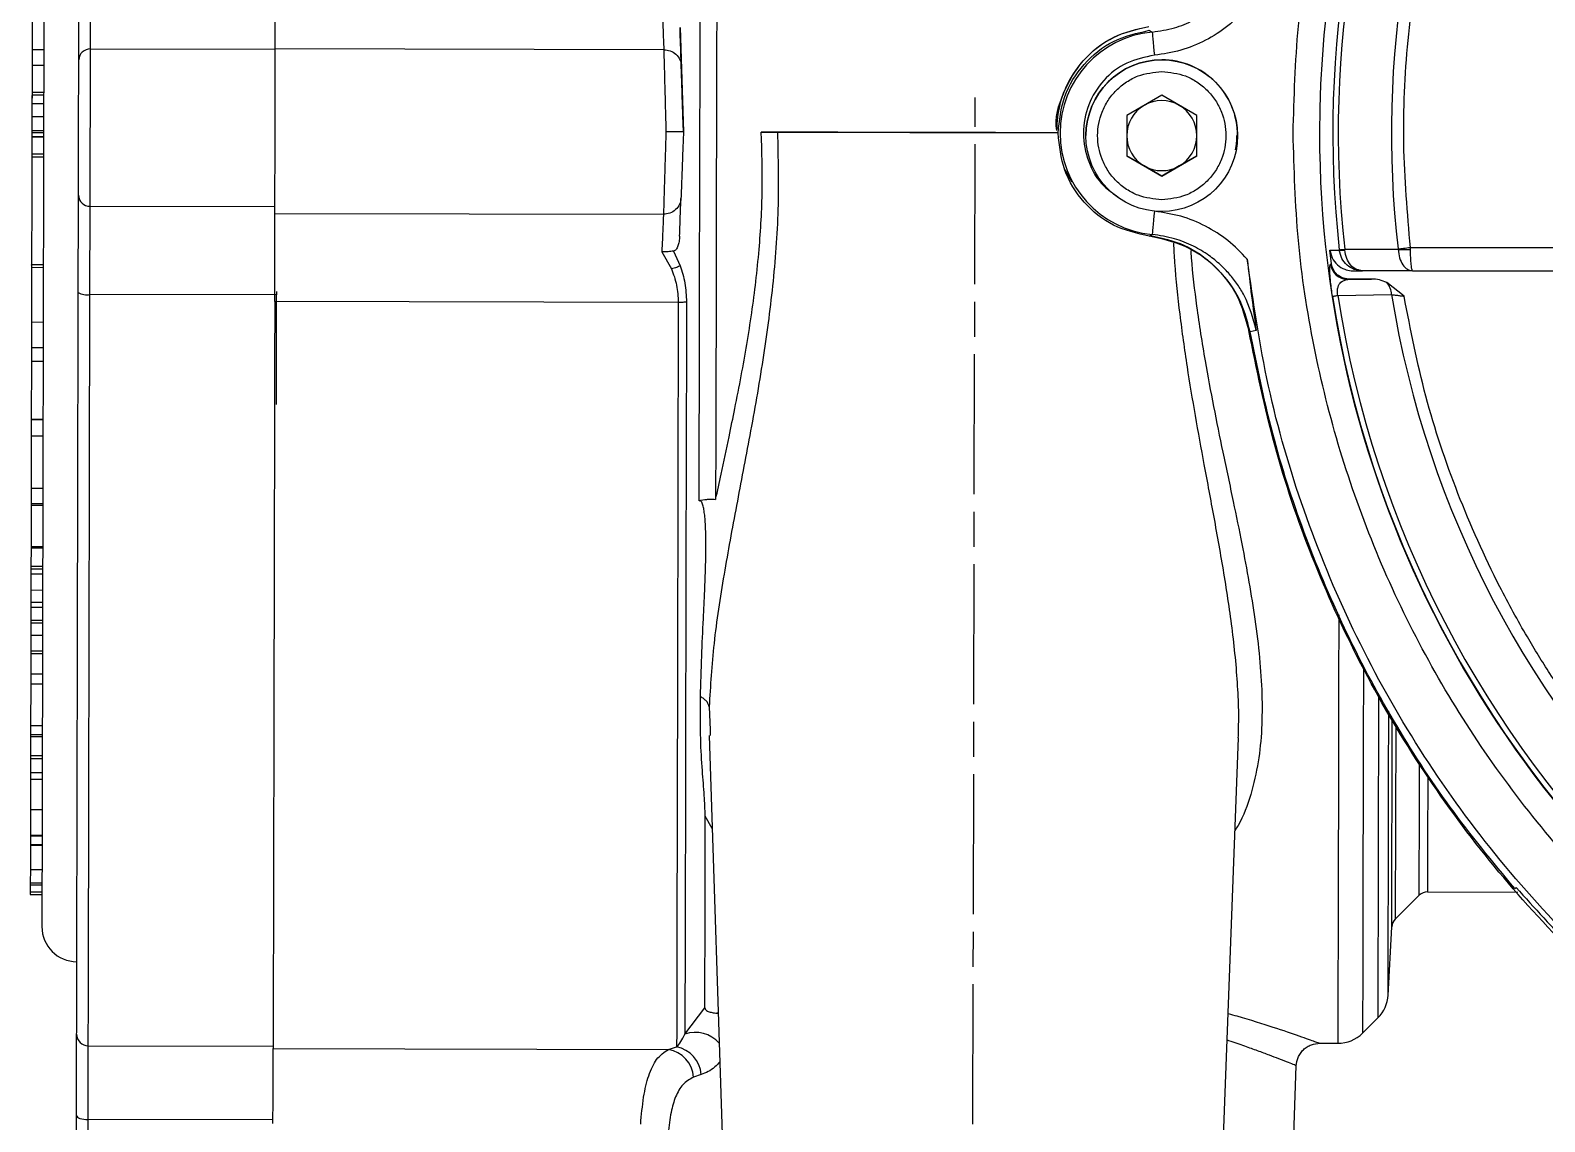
# Model space of a CAD drawing. Header units: millimetres. Extents: x 2085 to 4229, y 754 to 2271.
# Drawn here: x 2528.5 to 2658.3, y 1952 to 2045.5 of the extents above; entities that cross this region are included whole.
import ezdxf

# ---------------------------------------------------------------- set-up
doc = ezdxf.new("R2010")
doc.units = ezdxf.units.MM
doc.linetypes.add('AM_ISO08W050', pattern=[18, 12, -1.5, 3, -1.5])
doc.layers.add('AM_7', color=4, linetype='AM_ISO08W050', lineweight=25)

msp = doc.modelspace()

# ---------------------------------------------------------------- linework, layer by layer
at = {"color": 7, "linetype": 'Continuous', "lineweight": 25}
for p, q in [((2533.651, 2043.911), (2533.667, 2051.483)), ((2528.659, 2047.601), (2528.651, 2043.862)), ((2584.186, 2045.742), (2584.479, 2036.797)), ((2624.408, 2045.516), (2624.658, 2045.366)), ((2528.651, 2043.862), (2528.648, 2042.532)), ((2528.651, 2043.862), (2529.651, 2043.859)), ((2533.622, 2030.431), (2533.651, 2043.911)), ((2549.494, 2043.877), (2533.651, 2043.911)), ((2582.796, 2043.849), (2549.494, 2043.92)), ((2528.648, 2042.271), (2528.646, 2041.636)), ((2528.648, 2042.532), (2529.648, 2042.53)), ((2528.648, 2042.532), (2528.648, 2042.353)), ((2528.648, 2042.353), (2528.648, 2042.271)), ((2528.646, 2041.289), (2528.644, 2040.422)), ((2528.646, 2041.636), (2528.646, 2041.289)), ((2528.641, 2039.382), (2528.639, 2038.13)), ((2528.643, 2039.99), (2528.641, 2039.382)), ((2528.641, 2039.238), (2529.641, 2039.236)), ((2528.644, 2040.422), (2528.643, 2040.221)), ((2528.643, 2040.221), (2529.643, 2040.219)), ((2528.643, 2040.221), (2528.643, 2039.99)), ((2528.643, 2039.99), (2529.643, 2039.987)), ((2625.478, 2039.949), (2622.478, 2038.217)), ((2628.478, 2038.217), (2625.478, 2039.949)), ((2528.639, 2038.13), (2528.636, 2036.916)), ((2528.639, 2038.13), (2529.639, 2038.127)), ((2622.478, 2038.217), (2622.478, 2034.752)), ((2628.478, 2034.752), (2628.478, 2038.217)), ((2528.636, 2036.916), (2529.636, 2036.914)), ((2528.636, 2036.743), (2529.636, 2036.74)), ((2584.479, 2036.797), (2584.479, 2036.797)), ((2591.151, 2036.783), (2616.596, 2036.729)), ((2616.479, 2036.924), (2616.479, 2036.924)), ((2528.635, 2036.426), (2529.635, 2036.424)), ((2528.635, 2036.426), (2528.635, 2036.368)), ((2528.635, 2036.368), (2529.635, 2036.366)), ((2618.978, 2036.491), (2618.978, 2036.491)), ((2619.038, 2036.491), (2619.038, 2036.491)), ((2631.978, 2036.478), (2631.978, 2036.478)), ((2528.631, 2034.661), (2528.604, 2021.931)), ((2528.632, 2034.937), (2528.631, 2034.661)), ((2528.631, 2034.661), (2529.631, 2034.658)), ((2528.632, 2034.937), (2529.632, 2034.935)), ((2622.478, 2034.752), (2625.478, 2033.02)), ((2623.978, 2033.886), (2622.478, 2034.752)), ((2625.478, 2033.02), (2628.478, 2034.752)), ((2628.478, 2034.752), (2626.978, 2033.886)), ((2617.793, 2032.518), (2617.16, 2033.573)), ((2625.478, 2033.02), (2623.978, 2033.886)), ((2626.978, 2033.886), (2625.478, 2033.02)), ((2625.478, 2033.02), (2625.478, 2033.02)), ((2533.606, 2022.858), (2533.622, 2030.431)), ((2533.622, 2030.431), (2549.465, 2030.397)), ((2549.464, 2029.824), (2582.766, 2029.753)), ((2624.408, 2027.864), (2624.658, 2028.013)), ((2582.63, 2026.53), (2583.454, 2025.072)), ((2583.622, 2026.593), (2584.201, 2025.336)), ((2639.89, 2026.68), (2640.694, 2026.678)), ((2640.028, 2025.504), (2639.89, 2026.68)), ((2640.693, 2026.696), (2640.694, 2026.678)), ((2641.155, 2026.747), (2645.74, 2026.739)), ((2641.16, 2026.678), (2641.155, 2026.747)), ((2645.74, 2026.739), (2645.737, 2026.779)), ((2646.763, 2026.899), (2697.454, 2026.899)), ((2646.763, 2026.899), (2646.766, 2026.739)), ((2528.611, 2025.197), (2529.611, 2025.195)), ((2529.612, 2025.418), (2528.612, 2025.42)), ((2639.933, 2025.471), (2640.028, 2025.504)), ((2642.669, 2024.899), (2642.406, 2024.961)), ((2641.42, 2024.156), (2643.461, 2024.189)), ((2643.461, 2024.189), (2641.517, 2024.189)), ((2641.881, 2024.899), (2642.669, 2024.899)), ((2642.669, 2024.899), (2642.377, 2024.952)), ((2646.964, 2024.899), (2642.669, 2024.899)), ((2646.243, 2022.715), (2644.768, 2023.89)), ((2646.964, 2024.899), (2697.454, 2024.899)), ((2549.606, 2022.824), (2533.606, 2022.858)), ((2549.586, 2013.438), (2549.606, 2022.824)), ((2549.607, 2023.111), (2549.606, 2022.824)), ((2640.572, 2022.783), (2645.172, 2022.866)), ((2584.033, 2022.181), (2549.448, 2022.255)), ((2528.601, 2020.51), (2528.596, 2018.335)), ((2528.601, 2020.51), (2529.601, 2020.508)), ((2633.576, 2019.781), (2633.059, 2019.662)), ((2528.596, 2018.335), (2528.594, 2017.144)), ((2528.596, 2018.335), (2529.596, 2018.333)), ((2528.594, 2017.144), (2528.583, 2012.184)), ((2528.594, 2017.144), (2529.594, 2017.142)), ((2528.583, 2012.151), (2528.58, 2010.762)), ((2528.583, 2012.184), (2529.583, 2012.182)), ((2528.583, 2012.184), (2528.583, 2012.151)), ((2528.583, 2012.151), (2529.583, 2012.149)), ((2528.58, 2010.762), (2528.571, 2006.278)), ((2528.58, 2010.762), (2529.58, 2010.76)), ((2528.571, 2006.278), (2528.568, 2004.964)), ((2528.571, 2006.278), (2529.571, 2006.276)), ((2528.568, 2004.802), (2528.56, 2001.257)), ((2528.568, 2004.964), (2529.568, 2004.962)), ((2528.568, 2004.964), (2528.568, 2004.802)), ((2528.568, 2004.802), (2529.568, 2004.8)), ((2528.56, 2001.155), (2528.556, 1999.589)), ((2528.56, 2001.257), (2529.56, 2001.255)), ((2528.56, 2001.257), (2528.56, 2001.155)), ((2528.56, 2001.257), (2528.56, 2001.155)), ((2528.56, 2001.155), (2529.56, 2001.153)), ((2528.556, 1999.581), (2528.554, 1998.244)), ((2528.556, 1999.589), (2529.556, 1999.587)), ((2528.556, 1999.362), (2529.556, 1999.359)), ((2528.554, 1998.244), (2528.551, 1997.192)), ((2528.555, 1998.936), (2529.555, 1998.934)), ((2528.55, 1996.503), (2529.55, 1996.501)), ((2528.552, 1997.537), (2529.552, 1997.535)), ((2528.549, 1996.055), (2528.546, 1994.941)), ((2528.549, 1996.055), (2529.549, 1996.053)), ((2528.546, 1994.728), (2528.544, 1993.662)), ((2528.546, 1994.941), (2529.546, 1994.939)), ((2528.546, 1994.941), (2528.546, 1994.728)), ((2528.546, 1994.728), (2529.546, 1994.725)), ((2528.544, 1993.662), (2528.541, 1992.318)), ((2528.544, 1993.662), (2529.544, 1993.66)), ((2528.54, 1992.104), (2528.537, 1990.353)), ((2528.541, 1992.318), (2528.54, 1992.104)), ((2528.54, 1992.104), (2529.54, 1992.102)), ((2528.541, 1992.318), (2529.541, 1992.316)), ((2528.537, 1990.353), (2528.535, 1989.493)), ((2528.537, 1990.353), (2529.537, 1990.351)), ((2528.535, 1989.493), (2528.527, 1985.916)), ((2528.535, 1989.493), (2529.535, 1989.491)), ((2586.684, 1987.519), (2586.756, 1985.548)), ((2644.061, 1988.516), (2644.002, 1960.856)), ((2645.2, 1968.672), (2645.238, 1986.433)), ((2528.525, 1984.97), (2528.522, 1983.36)), ((2528.526, 1985.153), (2528.525, 1984.97)), ((2528.525, 1984.97), (2529.525, 1984.968)), ((2528.527, 1985.916), (2528.526, 1985.153)), ((2528.526, 1985.153), (2529.526, 1985.151)), ((2528.527, 1985.916), (2529.527, 1985.914)), ((2586.683, 1985.06), (2588.265, 1936.789)), ((2586.756, 1985.548), (2586.774, 1985.063)), ((2630.265, 1936.699), (2632.05, 1984.864)), ((2632.039, 1984.864), (2632.043, 1985.036)), ((2645.529, 1985.997), (2645.493, 1969.326)), ((2528.521, 1983.106), (2528.519, 1981.884)), ((2528.522, 1983.36), (2528.521, 1983.106)), ((2528.521, 1983.106), (2529.521, 1983.103)), ((2528.522, 1983.36), (2529.522, 1983.358)), ((2528.517, 1981.317), (2528.512, 1978.715)), ((2528.519, 1981.884), (2528.517, 1981.317)), ((2528.517, 1981.317), (2529.517, 1981.315)), ((2528.519, 1981.884), (2529.519, 1981.882)), ((2528.512, 1978.715), (2528.507, 1976.52)), ((2528.512, 1978.715), (2529.512, 1978.713)), ((2586.944, 1977.086), (2586.354, 1978.146)), ((2528.505, 1975.669), (2528.501, 1973.573)), ((2528.507, 1976.453), (2528.505, 1975.713)), ((2528.505, 1975.713), (2528.505, 1975.669)), ((2528.505, 1975.713), (2529.505, 1975.711)), ((2528.505, 1975.669), (2529.505, 1975.667)), ((2528.507, 1976.52), (2529.507, 1976.518)), ((2528.507, 1976.52), (2528.507, 1976.453)), ((2528.507, 1976.453), (2529.507, 1976.451)), ((2528.501, 1973.573), (2528.498, 1972.438)), ((2528.501, 1973.573), (2529.501, 1973.571)), ((2528.498, 1972.267), (2528.497, 1971.652)), ((2528.498, 1972.438), (2529.498, 1972.436)), ((2528.498, 1972.438), (2528.498, 1972.267)), ((2528.498, 1972.267), (2529.498, 1972.265)), ((2655.73, 1971.936), (2655.841, 1972.047)), ((2528.497, 1971.652), (2528.496, 1971.431)), ((2528.496, 1971.431), (2529.496, 1971.429)), ((2528.497, 1971.652), (2529.497, 1971.65)), ((2645.493, 1969.326), (2647.546, 1971.37)), ((2648.254, 1971.661), (2656.003, 1971.645)), ((2644.879, 1962.783), (2645.2, 1968.672)), ((2584.606, 1959.453), (2586.318, 1961.717)), ((2587.258, 1961.273), (2587.461, 1961.326)), ((2587.258, 1961.273), (2587.464, 1961.221)), ((2642.692, 1959.552), (2644.002, 1960.856)), ((2533.455, 1952.139), (2533.468, 1958.462)), ((2533.468, 1958.462), (2549.311, 1958.428)), ((2549.311, 1958.219), (2583.187, 1958.147)), ((2583.187, 1958.147), (2583.897, 1958.367)), ((2639.012, 1958.681), (2640.569, 1958.678)), ((2636.265, 1936.687), (2637.009, 1956.755)), ((2585.997, 1955.999), (2585.346, 1955.772)), ((2533.445, 1947.471), (2533.455, 1952.139)), ((2549.298, 1952.106), (2533.455, 1952.139))]:
    msp.add_line(p, q, dxfattribs=at)
at = {"color": 7, "linetype": 'Continuous', "lineweight": 25, "flags": 128}
for points in [[(2587.332, 2048.206), (2587.32, 2042.757), (2587.308, 2037.279), (2587.297, 2031.798), (2587.285, 2026.342), (2587.273, 2020.938), (2587.262, 2015.612), (2587.251, 2010.391), (2587.24, 2005.3)], [(2585.825, 2005.187), (2585.836, 2010.122), (2585.847, 2015.18), (2585.858, 2020.336), (2585.869, 2025.568), (2585.88, 2030.85), (2585.892, 2036.16), (2585.903, 2041.473), (2585.914, 2046.765)], [(2624.658, 2045.366), (2624.663, 2045.322), (2624.674, 2045.205), (2624.691, 2045.019), (2624.715, 2044.771), (2624.743, 2044.471), (2624.775, 2044.129), (2624.81, 2043.76), (2624.847, 2043.376)], [(2624.847, 2030.004), (2624.81, 2029.62), (2624.775, 2029.25), (2624.743, 2028.909), (2624.715, 2028.608), (2624.691, 2028.361), (2624.674, 2028.175), (2624.663, 2028.057), (2624.658, 2028.013)], [(2640.693, 2026.696), (2640.707, 2026.697), (2640.734, 2026.7), (2640.774, 2026.705), (2640.827, 2026.711), (2640.893, 2026.718), (2640.97, 2026.726), (2641.057, 2026.736), (2641.155, 2026.747)], [(2645.737, 2026.779), (2645.844, 2026.792), (2645.96, 2026.805), (2646.082, 2026.82), (2646.211, 2026.835), (2646.344, 2026.85), (2646.482, 2026.866), (2646.622, 2026.883), (2646.763, 2026.899)], [(2641.42, 2024.156), (2641.474, 2024.174), (2641.517, 2024.189)], [(2533.468, 1958.462), (2533.471, 1959.602), (2533.474, 1961.093), (2533.478, 1962.929), (2533.483, 1965.1), (2533.488, 1967.598), (2533.494, 1970.41), (2533.501, 1973.525), (2533.508, 1976.927), (2533.516, 1980.603), (2533.524, 1984.534), (2533.533, 1988.703), (2533.543, 1993.091), (2533.552, 1997.679), (2533.563, 2002.446), (2533.573, 2007.37), (2533.584, 2012.429), (2533.595, 2017.599), (2533.606, 2022.858)], [(2640.112, 2022.712), (2640.126, 2022.714), (2640.153, 2022.718), (2640.193, 2022.724), (2640.246, 2022.733), (2640.311, 2022.743), (2640.387, 2022.754), (2640.475, 2022.768), (2640.572, 2022.783)], [(2584.033, 2022.181), (2584.022, 2016.721), (2584.01, 2011.36), (2583.999, 2006.123), (2583.988, 2001.036), (2583.978, 1996.123), (2583.968, 1991.41), (2583.958, 1986.918), (2583.949, 1982.67), (2583.94, 1978.687), (2583.932, 1974.988), (2583.925, 1971.59), (2583.919, 1968.512), (2583.913, 1965.767), (2583.908, 1963.369), (2583.903, 1961.33), (2583.9, 1959.66), (2583.897, 1958.367)], [(2584.741, 2022.233), (2584.729, 2017.001), (2584.718, 2011.859), (2584.708, 2006.829), (2584.697, 2001.935), (2584.687, 1997.198), (2584.677, 1992.641), (2584.668, 1988.283), (2584.659, 1984.144), (2584.651, 1980.242), (2584.643, 1976.597), (2584.636, 1973.223), (2584.629, 1970.137), (2584.623, 1967.352), (2584.618, 1964.881), (2584.613, 1962.734), (2584.61, 1960.922), (2584.606, 1959.453)], [(2640.648, 1995.42), (2640.646, 1994.563), (2640.637, 1990.259), (2640.628, 1986.164), (2640.62, 1982.296), (2640.612, 1978.672), (2640.605, 1975.309), (2640.598, 1972.221), (2640.592, 1969.423), (2640.587, 1966.928), (2640.582, 1964.745), (2640.578, 1962.886), (2640.575, 1961.359), (2640.572, 1960.17), (2640.571, 1959.324), (2640.57, 1958.827), (2640.569, 1958.678)], [(2642.759, 1990.737), (2642.757, 1989.696), (2642.748, 1985.636), (2642.74, 1981.814), (2642.732, 1978.247), (2642.725, 1974.952), (2642.719, 1971.944), (2642.713, 1969.237), (2642.708, 1966.843), (2642.704, 1964.774), (2642.7, 1963.04), (2642.697, 1961.648), (2642.695, 1960.606), (2642.693, 1959.916), (2642.693, 1959.584), (2642.692, 1959.552)], [(2532.456, 1952.493), (2532.475, 1952.425), (2532.532, 1952.358), (2532.624, 1952.297), (2532.748, 1952.244), (2532.9, 1952.2), (2533.072, 1952.167), (2533.26, 1952.147), (2533.455, 1952.139)]]:
    msp.add_lwpolyline(points, dxfattribs=at)
at = {"color": 7, "linetype": 'Continuous', "lineweight": 25}
msp.add_circle((2625.478, 2036.484), 6.5, dxfattribs=at)
for centre, radius, start, end in [((2730.479, 2036.689), 91.48, 295.79271, 180), ((2730.479, 2036.689), 90.341, 353.64897, 186.35103), ((2730.479, 2036.689), 89.875, 353.64897, 186.35103), ((2730.479, 2036.689), 85.319, 353.33017, 186.66983), ((2625.479, 2036.69), 8.715, 95.40246, 264.59754), ((2533.618, 2042.942), 0.97, 88.05077, 177.92611), ((2625.478, 2036.485), 6.5, 90, 179.93876), ((2625.478, 2036.485), 6.5, 359.93876, 90), ((2625.478, 2036.484), 3, 60, 120), ((2625.478, 2036.484), 3, 120, 180), ((2625.478, 2036.484), 3, 0, 60), ((2730.479, 2036.689), 91.48, 180, 290.22656), ((2625.478, 2036.484), 3, 180, 240), ((2625.478, 2036.484), 3, 300, 0), ((2625.478, 2036.484), 3, 240, 300), ((2533.593, 2031.4), 0.97, 181.82891, 271.70426), ((2640.927, 2028.503), 1.84, 262.72784, 277.27081), ((2646.253, 2041.061), 14.332, 267.94958, 272.05017), ((2641.422, 2025.656), 1.5, 187.07071, 269.91276), ((2643.411, 2022.763), 1.764, 3.33536, 39.6988), ((2533.367, 2024.39), 1.551, 240.61194, 278.85648), ((2730.479, 2036.689), 91.441, 188.79238, 262.46584), ((2730.479, 2036.689), 90.976, 188.79238, 262.46584), ((2730.479, 2036.689), 86.42, 189.2043, 262.12076), ((2648.252, 1970.661), 1, 89.87803, 134.86738), ((2646.199, 1968.617), 1, 134.87751, 176.87751), ((2532.49, 1968.673), 3, 179.87751, 269.87751), ((2641.886, 1962.982), 3, 314.87751, 356.87751), ((2533.463, 1959.454), 0.992, 180.34725, 270.33968), ((2585.516, 1956.911), 2.7, 41.22775, 109.68883), ((2640.576, 1961.678), 3, 269.87751, 314.87751), ((2582.753, 1955.584), 2.599, 4.13755, 80.39959), ((2583.385, 1955.798), 2.62, 4.39901, 78.72064)]:
    msp.add_arc(centre, radius, start, end, dxfattribs=at)
msp.add_ellipse((2625.478, 2036.485), major_axis=(0.003, 6.44), ratio=0.9999906, start_param=4.5235268, end_param=4.7129235, dxfattribs=at)
for points in [[(2636.738, 2036.69), (2636.825, 2039.757), (2637, 2045.893), (2638.403, 2055.007), (2640.628, 2063.945), (2643.736, 2072.62), (2647.674, 2080.95), (2652.411, 2088.853), (2657.9, 2096.254), (2664.088, 2103.081), (2670.915, 2109.269), (2678.316, 2114.757), (2686.219, 2119.495), (2694.548, 2123.433), (2703.224, 2126.541), (2712.162, 2128.766), (2721.276, 2130.169), (2727.411, 2130.343), (2730.479, 2130.43)], [(2730.479, 2120.975), (2727.516, 2120.885), (2721.591, 2120.705), (2712.802, 2119.25), (2704.209, 2116.945), (2695.908, 2113.73), (2687.991, 2109.664), (2680.546, 2104.786), (2673.655, 2099.152), (2667.396, 2092.824), (2661.838, 2085.873), (2657.043, 2078.375), (2653.063, 2070.414), (2649.944, 2062.078), (2647.715, 2053.46), (2646.424, 2044.657), (2646, 2035.759), (2646.508, 2029.852), (2646.763, 2026.899)], [(2549.494, 2043.92), (2549.495, 2044.277), (2549.496, 2044.991), (2549.5, 2046.79), (2549.505, 2048.972), (2549.508, 2050.651), (2549.51, 2051.49)], [(2616.589, 2036.69), (2616.702, 2037.765), (2616.929, 2039.916), (2618.693, 2042.702), (2621.247, 2044.789), (2623.354, 2045.273), (2624.408, 2045.516)], [(2549.464, 2029.824), (2549.465, 2030.149), (2549.466, 2030.799), (2549.47, 2032.511), (2549.474, 2034.579), (2549.479, 2036.872), (2549.484, 2039.165), (2549.488, 2041.233), (2549.492, 2042.945), (2549.493, 2043.595), (2549.494, 2043.92)], [(2609.479, 2036.744), (2607.919, 2036.747), (2604.8, 2036.754), (2600.303, 2036.763), (2596.095, 2036.772), (2593.724, 2036.777), (2592.538, 2036.78)], [(2624.408, 2027.864), (2623.354, 2028.106), (2621.247, 2028.591), (2618.693, 2030.677), (2616.929, 2033.464), (2616.702, 2035.614), (2616.589, 2036.69)], [(2730.479, 1942.949), (2727.411, 1943.036), (2721.276, 1943.21), (2712.162, 1944.614), (2703.224, 1946.839), (2694.548, 1949.946), (2686.219, 1953.885), (2678.316, 1958.622), (2670.915, 1964.111), (2664.088, 1970.299), (2657.9, 1977.126), (2652.411, 1984.527), (2647.674, 1992.43), (2643.736, 2000.759), (2640.628, 2009.435), (2638.403, 2018.373), (2637, 2027.487), (2636.825, 2033.622), (2636.738, 2036.69)], [(2549.448, 2022.255), (2549.449, 2023.094), (2549.453, 2024.772), (2549.458, 2026.954), (2549.462, 2028.754), (2549.463, 2029.467), (2549.464, 2029.824)], [(2719.689, 1939.016), (2716.038, 1939.54), (2708.735, 1940.588), (2698.091, 1943.708), (2687.848, 1947.916), (2678.148, 1953.271), (2669.108, 1959.676), (2660.846, 1967.057), (2653.465, 1975.319), (2647.06, 1984.358), (2641.705, 1994.059), (2637.497, 2004.302), (2634.377, 2014.945), (2633.329, 2022.249), (2632.805, 2025.9)], [(2549.448, 2022.255), (2549.442, 2019.64), (2549.431, 2014.41), (2549.415, 2006.831), (2549.399, 1999.543), (2549.384, 1992.632), (2549.371, 1986.166), (2549.358, 1980.209), (2549.346, 1974.821), (2549.336, 1970.058), (2549.327, 1965.961), (2549.32, 1962.593), (2549.314, 1959.914), (2549.312, 1958.784), (2549.311, 1958.219)], [(2584.741, 2022.233), (2584.692, 2022.225), (2584.594, 2022.209), (2584.418, 2022.193), (2584.23, 2022.182), (2584.099, 2022.181), (2584.033, 2022.181)], [(2713.147, 1939.219), (2709.853, 1939.905), (2703.264, 1941.278), (2693.712, 1944.599), (2684.529, 1948.803), (2675.826, 1953.938), (2667.689, 1959.928), (2660.204, 1966.715), (2653.449, 1974.229), (2647.494, 1982.391), (2642.396, 1991.116), (2638.231, 2000.317), (2634.952, 2009.883), (2633.607, 2016.478), (2632.935, 2019.775)], [(2655.73, 1971.936), (2653.843, 1974.232), (2650.068, 1978.825), (2645.223, 1986.326), (2641.023, 1994.197), (2637.575, 2002.426), (2634.823, 2010.92), (2633.647, 2016.748), (2633.059, 2019.662)], [(2655.841, 1972.047), (2657.417, 1970.292), (2660.57, 1966.781), (2664.081, 1963.628), (2665.836, 1962.052)], [(2549.297, 1951.808), (2549.299, 1952.599), (2549.302, 1954.181), (2549.306, 1956.094), (2549.309, 1957.554), (2549.31, 1957.998), (2549.311, 1958.219)]]:
    msp.add_open_spline(points, degree=3, dxfattribs=at)
for points, knots in [([(2529.783, 2105.679), (2529.783, 2105.624), (2529.783, 2105.515), (2529.781, 2104.605), (2529.778, 2103.119), (2529.773, 2100.945), (2529.767, 2098.114), (2529.76, 2094.6), (2529.751, 2090.446), (2529.74, 2085.703), (2529.729, 2080.441), (2529.717, 2074.749), (2529.704, 2068.727), (2529.691, 2062.504), (2529.677, 2056.138), (2529.664, 2049.786), (2529.65, 2043.447), (2529.641, 2039.269), (2529.637, 2037.179)], [0, 0, 0, 0, 0.058246, 0.1164969, 0.1782401, 0.2399881, 0.303803, 0.3686255, 0.4341376, 0.5, 0.5658624, 0.6313745, 0.696197, 0.7600119, 0.821755, 0.8835031, 0.9417503, 1, 1, 1, 1]), ([(2624.658, 2045.366), (2625.299, 2045.463), (2626.523, 2045.647), (2628.002, 2046.249), (2629.091, 2046.865), (2629.857, 2047.407), (2631.145, 2048.502), (2632.724, 2050.46), (2633.296, 2052.567), (2633.576, 2053.599)], [0, 0, 0, 0, 0.1490589, 0.284486, 0.365253, 0.4374072, 0.5004523, 0.7554674, 1, 1, 1, 1]), ([(2532.649, 2042.977), (2532.65, 2043.368), (2532.652, 2044.163), (2532.656, 2046.153), (2532.661, 2048.567), (2532.665, 2050.404), (2532.667, 2051.307)], [0, 0, 0, 0, 0.2457963, 0.5, 0.7542037, 1, 1, 1, 1]), ([(2582.674, 2047.072), (2582.701, 2046.357), (2582.753, 2044.974), (2582.782, 2044.215), (2582.796, 2043.849)], [0, 0, 0, 0, 0.5167256, 1, 1, 1, 1]), ([(2632.805, 2047.479), (2632.271, 2046.927), (2631.207, 2045.825), (2629.25, 2044.606), (2627.121, 2043.719), (2625.606, 2043.49), (2624.847, 2043.376)], [0, 0, 0, 0, 0.250755, 0.4999887, 0.7492331, 1, 1, 1, 1]), ([(2584.292, 2042.488), (2584.28, 2042.873), (2584.254, 2043.655), (2584.209, 2045.039), (2584.186, 2045.742)], [0, 0, 0, 0, 0.49215484, 1, 1, 1, 1]), ([(2616.481, 2036.924), (2616.48, 2036.927), (2616.287, 2037.992), (2616.972, 2040.202), (2618.574, 2042.999), (2621.2, 2045.11), (2623.321, 2045.602), (2624.382, 2045.847)], [0, 0, 0, 0, 0.0007305, 0.2505479, 0.5003652, 0.7501826, 1, 1, 1, 1]), ([(2616.479, 2036.934), (2616.534, 2037.68), (2616.625, 2038.934), (2617.362, 2040.986), (2618.746, 2043.137), (2621.227, 2045.128), (2623.352, 2045.613), (2624.382, 2045.847)], [0, 0, 0, 0, 0.1721657, 0.2895759, 0.5005369, 0.7581236, 1, 1, 1, 1]), ([(2582.796, 2043.849), (2582.803, 2043.583), (2582.817, 2043.043), (2582.852, 2041.642), (2582.894, 2040.056), (2582.937, 2038.391), (2582.964, 2037.357), (2582.978, 2036.8)], [0, 0, 0, 0, 0.210699, 0.4283077, 0.6613624, 0.8175755, 1, 1, 1, 1]), ([(2582.796, 2043.849), (2582.981, 2043.83), (2583.365, 2043.792), (2583.863, 2043.479), (2584.213, 2043.022), (2584.266, 2042.662), (2584.292, 2042.488)], [0, 0, 0, 0, 0.2401532, 0.4994831, 0.7591014, 1, 1, 1, 1]), ([(2624.847, 2043.376), (2624.033, 2043.209), (2622.404, 2042.876), (2620.398, 2041.302), (2619.073, 2039.173), (2618.605, 2036.684), (2619.086, 2034.231), (2620.185, 2032.278), (2621.3, 2031.535), (2621.725, 2031.251)], [0, 0, 0, 0, 0.1511127, 0.3022254, 0.453338, 0.6044507, 0.7555634, 0.9066761, 1, 1, 1, 1]), ([(2528.648, 2042.532), (2528.647, 2042.058), (2528.645, 2040.975), (2528.644, 2040.414), (2528.643, 2040.261), (2528.643, 2040.221)], [0, 0, 0, 0, 0.3643853, 0.8308514, 1, 1, 1, 1]), ([(2532.637, 2037.173), (2532.638, 2037.785), (2532.641, 2039.037), (2532.644, 2040.754), (2532.647, 2042.172), (2532.649, 2042.713), (2532.649, 2042.977)], [0, 0, 0, 0, 0.24417795, 0.5, 0.75582205, 1, 1, 1, 1]), ([(2584.479, 2036.797), (2584.459, 2037.413), (2584.418, 2038.645), (2584.363, 2040.316), (2584.318, 2041.701), (2584.301, 2042.226), (2584.292, 2042.488)], [0, 0, 0, 0, 0.2499144, 0.4998312, 0.749722, 1, 1, 1, 1]), ([(2625.478, 2030.984), (2624.787, 2031.058), (2623.722, 2031.171), (2622.442, 2031.857), (2621.562, 2032.567), (2620.847, 2033.448), (2620.183, 2034.728), (2619.846, 2036.484), (2620.183, 2038.241), (2620.847, 2039.521), (2621.562, 2040.402), (2622.442, 2041.112), (2623.722, 2041.798), (2624.787, 2041.911), (2625.478, 2041.984)], [0, 0, 0, 0, 0.1197284, 0.1841803, 0.25, 0.3158197, 0.3802716, 0.5, 0.6197284, 0.6841803, 0.75, 0.8158197, 0.8802716, 1, 1, 1, 1]), ([(2625.478, 2041.984), (2626.17, 2041.911), (2627.235, 2041.798), (2628.515, 2041.112), (2629.395, 2040.402), (2630.11, 2039.521), (2630.774, 2038.241), (2631.111, 2036.484), (2630.774, 2034.728), (2630.11, 2033.448), (2629.395, 2032.567), (2628.515, 2031.857), (2627.235, 2031.171), (2626.17, 2031.058), (2625.478, 2030.984)], [0, 0, 0, 0, 0.1197284, 0.1841803, 0.25, 0.3158197, 0.3802716, 0.5, 0.6197284, 0.6841803, 0.75, 0.8158197, 0.8802716, 1, 1, 1, 1]), ([(2528.643, 2039.99), (2528.643, 2039.962), (2528.643, 2039.907), (2528.642, 2039.757), (2528.642, 2039.547), (2528.641, 2039.367), (2528.641, 2039.26), (2528.641, 2039.238)], [0, 0, 0, 0, 0.2821351, 0.5661087, 0.7576061, 0.9501635, 1, 1, 1, 1]), ([(2528.636, 2036.886), (2528.636, 2036.814), (2528.636, 2036.598), (2528.635, 2036.495), (2528.635, 2036.426)], [0, 0, 0, 0, 0.3322323, 1, 1, 1, 1]), ([(2528.636, 2036.916), (2528.636, 2036.912), (2528.636, 2036.906), (2528.636, 2036.847), (2528.636, 2036.778), (2528.636, 2036.743)], [0, 0, 0, 0, 0.35686, 0.67714, 1, 1, 1, 1]), ([(2529.637, 2037.179), (2529.632, 2035.09), (2529.623, 2030.912), (2529.61, 2024.574), (2529.596, 2018.221), (2529.583, 2011.855), (2529.569, 2005.632), (2529.556, 1999.609), (2529.544, 1993.918), (2529.533, 1988.656), (2529.523, 1983.913), (2529.514, 1979.759), (2529.506, 1976.245), (2529.5, 1973.414), (2529.496, 1971.24), (2529.493, 1969.754), (2529.491, 1968.844), (2529.49, 1968.735), (2529.49, 1968.68)], [0, 0, 0, 0, 0.0582472, 0.1164969, 0.1782401, 0.2399881, 0.303803, 0.3686255, 0.4341376, 0.5, 0.5658624, 0.6313745, 0.696197, 0.7600119, 0.821755, 0.8835031, 0.9417491, 1, 1, 1, 1]), ([(2532.624, 2031.369), (2532.625, 2031.633), (2532.626, 2032.174), (2532.629, 2033.592), (2532.633, 2035.309), (2532.635, 2036.561), (2532.637, 2037.173)], [0, 0, 0, 0, 0.244178, 0.5, 0.755822, 1, 1, 1, 1]), ([(2582.978, 2036.8), (2582.961, 2036.243), (2582.93, 2035.21), (2582.88, 2033.544), (2582.831, 2031.958), (2582.79, 2030.558), (2582.774, 2030.018), (2582.766, 2029.753)], [0, 0, 0, 0, 0.1824675, 0.3387374, 0.5719456, 0.7894595, 1, 1, 1, 1]), ([(2584.479, 2036.797), (2584.466, 2036.797), (2584.437, 2036.797), (2584.217, 2036.798), (2583.93, 2036.8), (2583.646, 2036.801), (2583.322, 2036.802), (2583.092, 2036.801), (2582.978, 2036.8)], [0, 0, 0, 0, 0.18847997, 0.42721358, 0.56362109, 0.70735592, 0.85432769, 1, 1, 1, 1]), ([(2584.479, 2036.797), (2584.456, 2036.179), (2584.41, 2034.951), (2584.349, 2033.289), (2584.297, 2031.902), (2584.278, 2031.375), (2584.268, 2031.107)], [0, 0, 0, 0, 0.25071243, 0.49860627, 0.74572197, 1, 1, 1, 1]), ([(2592.538, 2036.78), (2592.587, 2034.572), (2592.685, 2030.157), (2592.178, 2023.624), (2591.31, 2017.148), (2590.196, 2010.869), (2589.011, 2004.734), (2587.914, 1998.781), (2587.012, 1992.984), (2586.792, 1989.315), (2586.684, 1987.519)], [0, 0, 0, 0, 0.1250292, 0.2499672, 0.3728497, 0.5015606, 0.6239941, 0.7479003, 0.8765979, 1, 1, 1, 1]), ([(2587.24, 2005.3), (2587.395, 2006.023), (2587.775, 2007.797), (2588.331, 2010.396), (2588.914, 2013.209), (2589.431, 2015.847), (2589.92, 2018.582), (2590.484, 2022.167), (2591.002, 2026.576), (2591.301, 2031.764), (2591.2, 2035.133), (2591.151, 2036.783)], [0, 0, 0, 0, 0.0735541, 0.1803514, 0.2595907, 0.3508784, 0.4369274, 0.5223462, 0.6912899, 0.8487585, 1, 1, 1, 1]), ([(2592.538, 2036.78), (2592.365, 2036.78), (2592.077, 2036.781), (2591.587, 2036.782), (2591.296, 2036.783), (2591.151, 2036.783)], [0, 0, 0, 0, 0.4297583, 0.7147964, 1, 1, 1, 1]), ([(2616.596, 2036.729), (2615.778, 2036.73), (2613.478, 2036.735), (2611.046, 2036.74), (2609.479, 2036.744)], [0, 0, 0, 0, 0.35526271, 1, 1, 1, 1]), ([(2528.635, 2036.367), (2528.634, 2035.964), (2528.633, 2035.274), (2528.632, 2035.036), (2528.632, 2034.937)], [0, 0, 0, 0, 0.58376, 1, 1, 1, 1]), ([(2532.607, 2023.039), (2532.608, 2023.942), (2532.612, 2025.779), (2532.618, 2028.193), (2532.622, 2030.183), (2532.623, 2030.978), (2532.624, 2031.369)], [0, 0, 0, 0, 0.2457963, 0.5, 0.7542037, 1, 1, 1, 1]), ([(2584.268, 2031.107), (2584.241, 2030.934), (2584.186, 2030.574), (2583.834, 2030.118), (2583.335, 2029.807), (2582.951, 2029.77), (2582.766, 2029.753)], [0, 0, 0, 0, 0.2408964, 0.5005148, 0.7598458, 1, 1, 1, 1]), ([(2584.147, 2027.854), (2584.173, 2028.552), (2584.225, 2029.937), (2584.254, 2030.719), (2584.268, 2031.107)], [0, 0, 0, 0, 0.5043694, 1, 1, 1, 1]), ([(2582.766, 2029.753), (2582.75, 2029.386), (2582.718, 2028.628), (2582.66, 2027.245), (2582.63, 2026.53)], [0, 0, 0, 0, 0.4833289, 1, 1, 1, 1]), ([(2632.805, 2025.9), (2632.271, 2026.453), (2631.207, 2027.555), (2629.25, 2028.774), (2627.121, 2029.661), (2625.606, 2029.889), (2624.847, 2030.004)], [0, 0, 0, 0, 0.250755, 0.4999887, 0.7492331, 1, 1, 1, 1]), ([(2584.147, 2027.854), (2584.137, 2027.704), (2584.119, 2027.423), (2584.037, 2027.085), (2583.94, 2026.861), (2583.85, 2026.727), (2583.742, 2026.629), (2583.662, 2026.605), (2583.622, 2026.593)], [0, 0, 0, 0, 0.2899249, 0.5479671, 0.6695696, 0.7795481, 0.889482, 1, 1, 1, 1]), ([(2633.059, 2019.662), (2632.778, 2020.694), (2632.217, 2022.756), (2630.198, 2025.3), (2627.549, 2027.182), (2625.456, 2027.636), (2624.408, 2027.864)], [0, 0, 0, 0, 0.2500466, 0.4994486, 0.7493959, 1, 1, 1, 1]), ([(2624.524, 2027.933), (2625.502, 2027.714), (2627.52, 2027.262), (2630.095, 2025.402), (2632.101, 2022.862), (2632.657, 2020.804), (2632.935, 2019.775)], [0, 0, 0, 0, 0.2386895, 0.4924596, 0.7462298, 1, 1, 1, 1]), ([(2633.576, 2019.781), (2633.301, 2020.815), (2632.931, 2022.208), (2631.976, 2023.742), (2631.297, 2024.623), (2630.482, 2025.461), (2629.464, 2026.287), (2628.152, 2027.07), (2626.523, 2027.732), (2625.299, 2027.917), (2624.658, 2028.013)], [0, 0, 0, 0, 0.2442896, 0.329036, 0.4144898, 0.500125, 0.5979924, 0.7157703, 0.8510724, 1, 1, 1, 1]), ([(2583.622, 2026.593), (2583.478, 2026.566), (2583.188, 2026.512), (2582.817, 2026.524), (2582.63, 2026.53)], [0, 0, 0, 0, 0.4935466, 1, 1, 1, 1]), ([(2632.043, 1985.036), (2632.059, 1985.566), (2632.097, 1986.86), (2632.014, 1989.001), (2631.831, 1991.456), (2631.464, 1994.758), (2630.849, 1998.851), (2629.996, 2003.628), (2629.148, 2008.147), (2628.361, 2012.451), (2627.64, 2016.747), (2627.034, 2021.121), (2626.642, 2024.659), (2626.534, 2026.705), (2626.505, 2027.259)], [0, 0, 0, 0, 0.0433409, 0.1057315, 0.1690542, 0.2334738, 0.3560005, 0.4712292, 0.5764178, 0.6730238, 0.7674205, 0.8671142, 0.9640265, 1, 1, 1, 1]), ([(2627.964, 2026.643), (2627.977, 2026.436), (2628.076, 2024.822), (2628.477, 2021.651), (2629.129, 2017.396), (2629.915, 2013.238), (2630.74, 2009.208), (2631.573, 2005.277), (2632.333, 2001.564), (2632.965, 1998.204), (2633.492, 1994.942), (2633.884, 1991.733), (2634.092, 1988.604), (2634.075, 1985.626), (2633.796, 1982.745), (2633.136, 1979.966), (2632.446, 1978.015), (2631.843, 1977.069), (2631.756, 1976.933)], [0, 0, 0, 0, 0.0106831, 0.0830391, 0.1654713, 0.2356481, 0.3074556, 0.3870321, 0.4564613, 0.5207151, 0.5842217, 0.6523923, 0.7186099, 0.7834568, 0.8491663, 0.917494, 0.9880997, 1, 1, 1, 1]), ([(2639.89, 2026.68), (2639.939, 2026.452), (2640.042, 2025.973), (2640.508, 2025.381), (2641.099, 2025.021), (2641.579, 2024.908), (2641.822, 2024.901), (2641.881, 2024.899)], [0, 0, 0, 0, 0.2384851, 0.4994878, 0.7493253, 0.9396747, 1, 1, 1, 1]), ([(2642.377, 2024.952), (2642.243, 2024.968), (2641.871, 2025.014), (2641.34, 2025.365), (2640.858, 2025.94), (2640.749, 2026.43), (2640.694, 2026.678)], [0, 0, 0, 0, 0.1562506, 0.4311733, 0.712703, 1, 1, 1, 1]), ([(2642.406, 2024.961), (2642.317, 2024.976), (2642.047, 2025.021), (2641.654, 2025.366), (2641.285, 2025.94), (2641.202, 2026.43), (2641.16, 2026.678)], [0, 0, 0, 0, 0.13857897, 0.41925966, 0.7066858, 1, 1, 1, 1]), ([(2645.74, 2026.739), (2645.771, 2026.485), (2645.831, 2025.982), (2646.127, 2025.38), (2646.517, 2024.976), (2646.815, 2024.925), (2646.964, 2024.899)], [0, 0, 0, 0, 0.2577147, 0.5100976, 0.7565093, 1, 1, 1, 1]), ([(2646.766, 2026.739), (2646.77, 2026.5), (2646.78, 2026.009), (2646.823, 2025.429), (2646.874, 2025.096), (2646.92, 2024.929), (2646.949, 2024.91), (2646.964, 2024.899)], [0, 0, 0, 0, 0.24183895, 0.49912391, 0.70899919, 0.84445044, 1, 1, 1, 1]), ([(2528.611, 2025.197), (2528.611, 2025.011), (2528.61, 2024.714), (2528.608, 2023.922), (2528.607, 2023.069), (2528.604, 2022.02), (2528.602, 2021.142), (2528.601, 2020.619), (2528.601, 2020.51)], [0, 0, 0, 0, 0.2971115, 0.4738096, 0.6178895, 0.7619023, 0.9507985, 1, 1, 1, 1]), ([(2528.612, 2025.377), (2528.612, 2025.389), (2528.612, 2025.442), (2528.611, 2025.303), (2528.611, 2025.197)], [0, 0, 0, 0, 0.23224333, 1, 1, 1, 1]), ([(2584.201, 2025.336), (2584.105, 2025.282), (2583.953, 2025.197), (2583.685, 2025.113), (2583.532, 2025.086), (2583.454, 2025.072)], [0, 0, 0, 0, 0.45438397, 0.71895422, 1, 1, 1, 1]), ([(2583.454, 2025.072), (2583.624, 2024.611), (2583.956, 2023.711), (2584.008, 2022.683), (2584.033, 2022.181)], [0, 0, 0, 0, 0.5115088, 1, 1, 1, 1]), ([(2584.201, 2025.336), (2584.357, 2024.848), (2584.669, 2023.873), (2584.717, 2022.779), (2584.741, 2022.233)], [0, 0, 0, 0, 0.5006519, 1, 1, 1, 1]), ([(2632.805, 2025.9), (2632.925, 2024.832), (2633.166, 2022.686), (2633.439, 2020.752), (2633.576, 2019.781)], [0, 0, 0, 0, 0.4975573, 1, 1, 1, 1]), ([(2640.112, 2022.712), (2640.081, 2022.922), (2640.017, 2023.355), (2639.951, 2023.936), (2639.904, 2024.441), (2639.875, 2024.946), (2639.875, 2025.371), (2639.913, 2025.437), (2639.933, 2025.471)], [0, 0, 0, 0, 0.12078624, 0.24907603, 0.37313457, 0.50137525, 0.74046612, 1, 1, 1, 1]), ([(2641.517, 2024.189), (2641.408, 2024.196), (2641.201, 2024.21), (2640.855, 2024.325), (2640.485, 2024.562), (2640.15, 2024.975), (2640.068, 2025.329), (2640.028, 2025.504)], [0, 0, 0, 0, 0.150225, 0.2871088, 0.5005337, 0.7538342, 1, 1, 1, 1]), ([(2640.572, 2022.783), (2640.559, 2022.85), (2640.534, 2022.984), (2640.529, 2023.178), (2640.547, 2023.352), (2640.622, 2023.666), (2640.903, 2024.053), (2641.217, 2024.116), (2641.42, 2024.156)], [0, 0, 0, 0, 0.0574109, 0.1145191, 0.1752599, 0.2413213, 0.5124894, 1, 1, 1, 1]), ([(2644.768, 2023.89), (2644.559, 2023.978), (2644.14, 2024.155), (2643.687, 2024.178), (2643.461, 2024.189)], [0, 0, 0, 0, 0.5015357, 1, 1, 1, 1]), ([(2532.471, 1959.448), (2532.472, 1959.974), (2532.474, 1961.037), (2532.479, 1963.575), (2532.486, 1966.844), (2532.495, 1970.907), (2532.505, 1975.719), (2532.517, 1981.211), (2532.53, 1987.305), (2532.544, 1993.908), (2532.559, 2000.887), (2532.575, 2008.129), (2532.59, 2015.506), (2532.601, 2020.543), (2532.607, 2023.039)], [0, 0, 0, 0, 0.0799588, 0.1613715, 0.2441424, 0.3288926, 0.4142166, 0.5, 0.5857784, 0.6711024, 0.7558576, 0.8386237, 0.9200388, 1, 1, 1, 1]), ([(2645.172, 2022.866), (2645.313, 2022.847), (2645.537, 2022.818), (2645.915, 2022.765), (2646.13, 2022.732), (2646.243, 2022.715)], [0, 0, 0, 0, 0.4463965, 0.7099365, 1, 1, 1, 1]), ([(2718.505, 1952.146), (2716.125, 1952.536), (2713.434, 1952.977), (2710.474, 1953.677), (2709.554, 1953.903), (2708.637, 1954.141), (2707.723, 1954.388), (2706.812, 1954.645), (2706.174, 1954.833), (2705.569, 1955.016), (2704.519, 1955.338), (2702.938, 1955.856), (2701.156, 1956.488), (2699.611, 1957.071), (2698.367, 1957.566), (2697.336, 1957.994), (2696.545, 1958.333), (2695.757, 1958.679), (2694.973, 1959.033), (2694.192, 1959.394), (2693.646, 1959.654), (2693.128, 1959.904), (2692.062, 1960.425), (2690.364, 1961.298), (2688.353, 1962.406), (2686.159, 1963.688), (2683.925, 1965.088), (2681.854, 1966.489), (2680.611, 1967.374), (2679.549, 1968.15), (2678.384, 1969.025), (2676.861, 1970.225), (2675.595, 1971.271), (2674.582, 1972.137), (2673.813, 1972.812), (2673.052, 1973.495), (2672.299, 1974.187), (2671.555, 1974.888), (2671.042, 1975.384), (2670.588, 1975.827), (2669.121, 1977.277), (2666.751, 1979.791), (2663.762, 1983.341), (2661.157, 1986.772), (2658.836, 1990.175), (2656.579, 1993.841), (2653.793, 1998.921), (2650.738, 2005.765), (2647.936, 2014.101), (2646.807, 2019.844), (2646.243, 2022.715)], [0, 0, 0, 0, 0.0669054, 0.0756699, 0.0844343, 0.0931986, 0.1019628, 0.110727, 0.119491, 0.1204246, 0.1282783, 0.1499631, 0.1666235, 0.1807533, 0.1958166, 0.2037808, 0.2117449, 0.219709, 0.2276731, 0.2356371, 0.2436011, 0.2444503, 0.2516161, 0.2765316, 0.2974645, 0.315335, 0.3470796, 0.3706379, 0.3847586, 0.3894352, 0.4071383, 0.4252052, 0.4432721, 0.4527358, 0.4621996, 0.4716633, 0.481127, 0.4905907, 0.5000544, 0.5009281, 0.5082098, 0.5573213, 0.596775, 0.6369947, 0.6768853, 0.7110643, 0.7564848, 0.8376565, 0.9188283, 1, 1, 1, 1]), ([(2585.825, 2005.187), (2586.032, 2005.236), (2586.329, 2005.306), (2586.741, 2005.32), (2586.998, 2005.317), (2587.144, 2005.307), (2587.24, 2005.3)], [0, 0, 0, 0, 0.49956977, 0.71942871, 0.81679521, 1, 1, 1, 1]), ([(2585.94, 1988.39), (2585.97, 1989.533), (2586.026, 1991.696), (2586.182, 1994.772), (2586.303, 1997.345), (2586.378, 1999.376), (2586.41, 2001.136), (2586.395, 2002.621), (2586.333, 2003.72), (2586.242, 2004.404), (2586.167, 2004.755), (2586.087, 2004.984), (2586.012, 2005.119), (2585.937, 2005.183), (2585.873, 2005.197), (2585.841, 2005.19), (2585.825, 2005.187)], [0, 0, 0, 0, 0.213401, 0.4039718, 0.5420183, 0.6577816, 0.7501722, 0.8401378, 0.9096308, 0.9385991, 0.9617469, 0.9747371, 0.9850297, 0.9931081, 0.9966201, 1, 1, 1, 1]), ([(2528.556, 1999.55), (2528.556, 1999.557), (2528.556, 1999.579), (2528.556, 1999.38), (2528.555, 1999.121), (2528.555, 1998.979)], [0, 0, 0, 0, 0.18183517, 0.54938201, 1, 1, 1, 1]), ([(2528.556, 1999.362), (2528.556, 1999.314), (2528.556, 1999.228), (2528.555, 1999.08), (2528.555, 1998.985), (2528.555, 1998.936)], [0, 0, 0, 0, 0.3795737, 0.6815332, 1, 1, 1, 1]), ([(2528.556, 1999.589), (2528.556, 1999.574), (2528.556, 1999.544), (2528.556, 1999.486), (2528.556, 1999.417), (2528.556, 1999.368), (2528.556, 1999.362)], [0, 0, 0, 0, 0.2520201, 0.5042319, 0.9403511, 1, 1, 1, 1]), ([(2528.555, 1998.979), (2528.555, 1998.728), (2528.554, 1998.311), (2528.552, 1997.533), (2528.55, 1996.78), (2528.549, 1996.318), (2528.549, 1996.055)], [0, 0, 0, 0, 0.3135051, 0.5209519, 0.7271537, 1, 1, 1, 1]), ([(2528.555, 1998.936), (2528.555, 1998.809), (2528.554, 1998.488), (2528.553, 1997.997), (2528.552, 1997.687), (2528.552, 1997.537)], [0, 0, 0, 0, 0.2516938, 0.6389543, 1, 1, 1, 1]), ([(2528.552, 1997.537), (2528.551, 1997.286), (2528.551, 1996.843), (2528.55, 1996.53), (2528.55, 1996.528), (2528.55, 1996.527)], [0, 0, 0, 0, 0.4389962, 0.7712172, 1, 1, 1, 1]), ([(2586.354, 1978.146), (2586.33, 1978.736), (2586.277, 1980.021), (2586.077, 1982.163), (2585.925, 1984.929), (2585.935, 1987.157), (2585.94, 1988.39)], [0, 0, 0, 0, 0.1881741, 0.4099933, 0.6735642, 1, 1, 1, 1]), ([(2586.684, 1987.519), (2586.665, 1987.6), (2586.626, 1987.764), (2586.467, 1987.999), (2586.243, 1988.216), (2586.04, 1988.332), (2585.94, 1988.39)], [0, 0, 0, 0, 0.2445592, 0.4961213, 0.7496829, 1, 1, 1, 1]), ([(2644.881, 1962.818), (2644.881, 1962.892), (2644.882, 1963.036), (2644.884, 1964.149), (2644.887, 1965.774), (2644.891, 1967.644), (2644.895, 1969.502), (2644.899, 1971.194), (2644.903, 1972.974), (2644.906, 1974.812), (2644.91, 1976.687), (2644.915, 1978.998), (2644.922, 1982.109), (2644.928, 1984.949), (2644.932, 1986.826), (2644.932, 1987.137)], [0, 0, 0, 0, 0.1222345, 0.2380493, 0.3474439, 0.4504178, 0.5155096, 0.5777461, 0.6371272, 0.6936527, 0.7473227, 0.7981371, 0.8808814, 0.9802767, 1, 1, 1, 1]), ([(2647.546, 1971.37), (2647.546, 1971.498), (2647.547, 1971.753), (2647.551, 1973.767), (2647.558, 1977.044), (2647.565, 1980.058), (2647.569, 1982.259), (2647.57, 1982.599)], [0, 0, 0, 0, 0.2390865, 0.4781731, 0.7172596, 0.9563461, 1, 1, 1, 1]), ([(2648.275, 1981.61), (2648.272, 1980.147), (2648.266, 1977.14), (2648.259, 1974.079), (2648.255, 1972.035), (2648.254, 1971.786), (2648.254, 1971.661)], [0, 0, 0, 0, 0.2400983, 0.4933988, 0.7466994, 1, 1, 1, 1]), ([(2586.318, 1961.717), (2586.32, 1962.591), (2586.324, 1964.338), (2586.332, 1968.118), (2586.342, 1972.629), (2586.35, 1976.307), (2586.354, 1978.146)], [0, 0, 0, 0, 0.2500001, 0.5000002, 0.7500001, 1, 1, 1, 1]), ([(2586.318, 1961.717), (2586.327, 1961.665), (2586.345, 1961.566), (2586.521, 1961.435), (2586.818, 1961.329), (2587.111, 1961.291), (2587.258, 1961.273)], [0, 0, 0, 0, 0.2820139, 0.5300816, 0.7657386, 1, 1, 1, 1]), ([(2631.174, 1961.228), (2631.424, 1961.16), (2632.907, 1960.752), (2635.102, 1960.05), (2637.356, 1959.284), (2638.752, 1958.777), (2638.926, 1958.713), (2639.012, 1958.681)], [0, 0, 0, 0, 0.049705, 0.2944723, 0.5353967, 0.7700573, 1, 1, 1, 1]), ([(2532.456, 1952.493), (2532.458, 1953.34), (2532.461, 1955.063), (2532.466, 1957.155), (2532.469, 1958.739), (2532.47, 1959.214), (2532.471, 1959.448)], [0, 0, 0, 0, 0.2457963, 0.5, 0.7542037, 1, 1, 1, 1]), ([(2583.897, 1958.367), (2584.016, 1958.502), (2584.248, 1958.765), (2584.489, 1959.227), (2584.606, 1959.453)], [0, 0, 0, 0, 0.5119709, 1, 1, 1, 1]), ([(2637.009, 1956.755), (2637.009, 1956.755), (2637.093, 1956.721), (2636.858, 1956.817), (2636.404, 1956.999), (2635.636, 1957.302), (2634.717, 1957.654), (2633.743, 1958.016), (2632.574, 1958.432), (2631.687, 1958.739), (2631.135, 1958.916), (2631.089, 1958.931)], [0, 0, 0, 0, 0.0000281, 0.1640831, 0.3278113, 0.494113, 0.6143004, 0.7411482, 0.8580061, 0.9880442, 1, 1, 1, 1]), ([(2580.814, 1951.74), (2580.884, 1952.539), (2581.023, 1954.106), (2581.482, 1955.992), (2582.16, 1957.472), (2582.833, 1957.915), (2583.187, 1958.147)], [0, 0, 0, 0, 0.24563128, 0.48189632, 0.72795587, 1, 1, 1, 1]), ([(2637.008, 1956.738), (2637.041, 1956.987), (2637.093, 1957.368), (2637.35, 1957.822), (2637.611, 1958.133), (2637.932, 1958.382), (2638.397, 1958.621), (2638.78, 1958.657), (2639.029, 1958.681)], [0, 0, 0, 0, 0.2397074, 0.3685253, 0.5000082, 0.6314899, 0.7603044, 1, 1, 1, 1]), ([(2587.599, 1957.104), (2587.458, 1956.943), (2586.946, 1956.357), (2586.396, 1956.15), (2585.997, 1955.999)], [0, 0, 0, 0, 0.2757141, 1, 1, 1, 1]), ([(2585.346, 1955.772), (2585.022, 1955.598), (2584.407, 1955.267), (2583.792, 1954.164), (2583.371, 1952.748), (2583.249, 1951.584), (2583.185, 1950.968)], [0, 0, 0, 0, 0.2703279, 0.514495, 0.7428516, 1, 1, 1, 1]), ([(2532.447, 1948.473), (2532.447, 1948.526), (2532.447, 1948.633), (2532.449, 1949.504), (2532.452, 1950.804), (2532.455, 1951.939), (2532.456, 1952.493)], [0, 0, 0, 0, 0.244178, 0.5, 0.755822, 1, 1, 1, 1])]:
    msp.add_open_spline(points, degree=3, knots=knots, dxfattribs=at)
at = {"layer": 'AM_7'}
msp.add_line((2609.259, 1933.744), (2609.485, 2039.744), dxfattribs=at)

doc.saveas('drawing.dxf')
